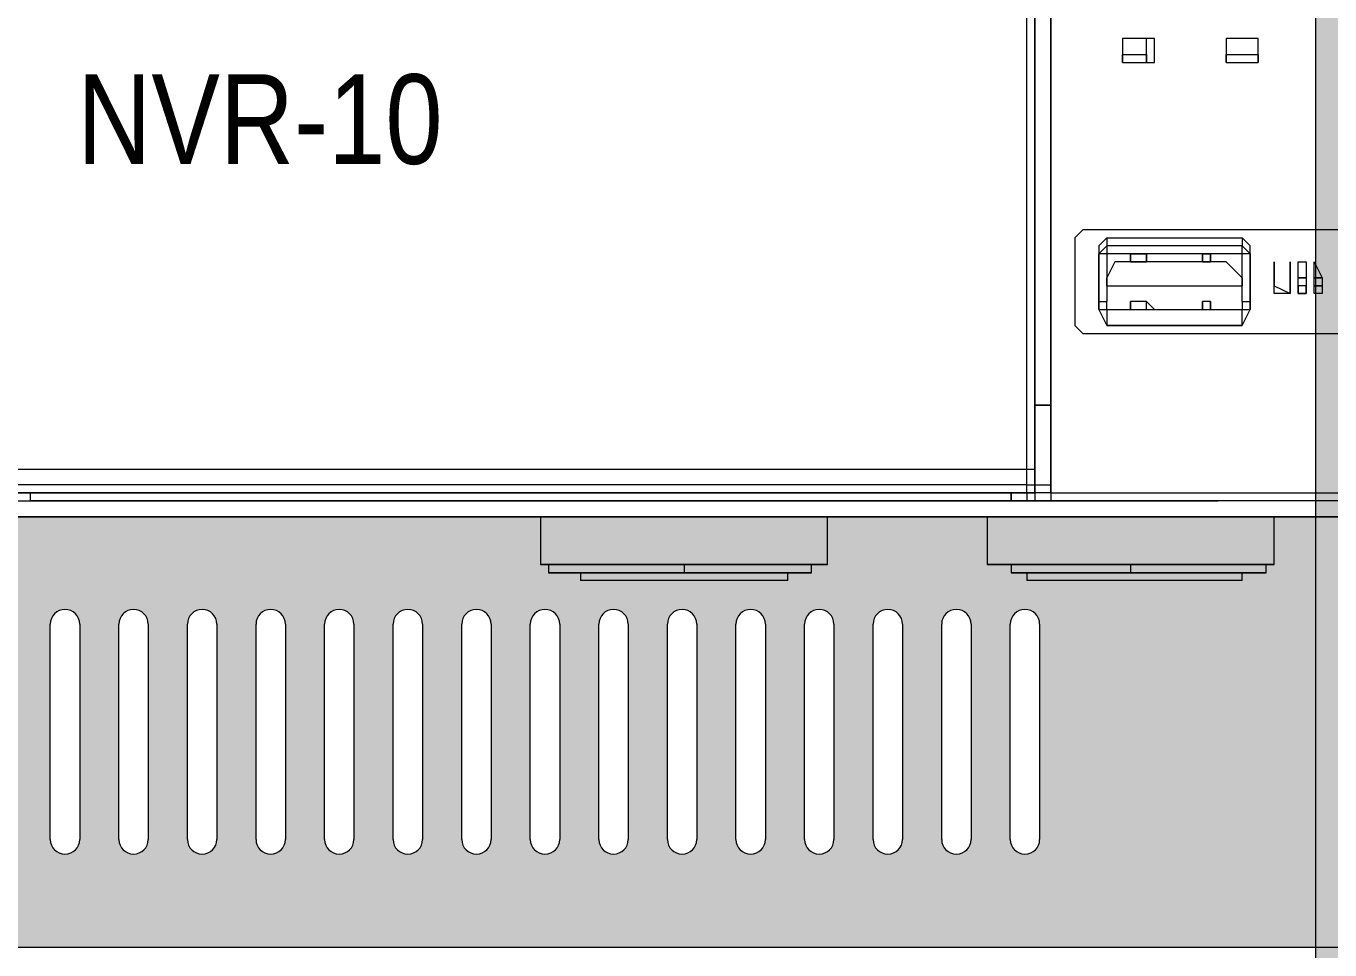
# Model space of a CAD drawing. Header units: millimetres. Extents: x 11706 to 18081, y 7308 to 12674.
# Drawn here: x 17487.8 to 17596.8, y 9172.1 to 9249.4 of the extents above; entities that cross this region are included whole.
import ezdxf
from ezdxf.enums import TextEntityAlignment as Align

# ---------------------------------------------------------------- set-up
doc = ezdxf.new("R2010")
doc.units = ezdxf.units.MM
doc.layers.get('0').update_dxf_attribs({"lineweight": 0})
doc.layers.add('H', color=7, linetype='Continuous')
doc.styles.get("Standard").update_dxf_attribs({"font": 'ARIALN.TTF'})

# ---------------------------------------------------------------- blocks, each defined once
blk = doc.blocks.new('ND-6842')
h = blk.add_hatch(color=9)
h.dxf.hatch_style = 1
h.paths.add_polyline_path([(2857.57, 7259.12), (2257.57, 7259.12), (2257.57, 5286.22), (2857.57, 5286.22)])
h.paths.add_polyline_path([(2807.57, 7209.12), (2807.57, 5336.22), (2307.57, 5336.22), (2307.57, 7209.12)], flags=16)
h = blk.add_hatch(color=9)
h.dxf.hatch_style = 1
h.paths.add_polyline_path([(2782.57, 7209.12), (2807.57, 7209.12), (2807.57, 5336.22), (2782.57, 5336.22)])
h.paths.add_polyline_path([(2792.57, 5345.52, 1), (2787.57, 5345.52, 1)], flags=16)
h.paths.add_polyline_path([(2792.57, 5361.4, 1), (2787.57, 5361.4, 1)], flags=16)
h.paths.add_polyline_path([(2792.57, 5377.27, 1), (2787.57, 5377.27, 1)], flags=16)
h.paths.add_polyline_path([(2792.57, 5389.97, 1), (2787.57, 5389.97, 1)], flags=16)
h.paths.add_polyline_path([(2792.57, 5405.85, 1), (2787.57, 5405.85, 1)], flags=16)
h.paths.add_polyline_path([(2792.57, 5421.72, 1), (2787.57, 5421.72, 1)], flags=16)
h.paths.add_polyline_path([(2792.57, 5434.42, 1), (2787.57, 5434.42, 1)], flags=16)
h.paths.add_polyline_path([(2792.57, 5450.3, 1), (2787.57, 5450.3, 1)], flags=16)
h.paths.add_polyline_path([(2792.57, 5466.17, 1), (2787.57, 5466.17, 1)], flags=16)
h.paths.add_polyline_path([(2792.57, 5478.87, 1), (2787.57, 5478.87, 1)], flags=16)
h.paths.add_polyline_path([(2792.57, 5494.75, 1), (2787.57, 5494.75, 1)], flags=16)
h.paths.add_polyline_path([(2792.57, 5510.62, 1), (2787.57, 5510.62, 1)], flags=16)
h.paths.add_polyline_path([(2792.57, 5523.32, 1), (2787.57, 5523.32, 1)], flags=16)
h.paths.add_polyline_path([(2792.57, 5539.2, 1), (2787.57, 5539.2, 1)], flags=16)
h.paths.add_polyline_path([(2792.57, 5555.07, 1), (2787.57, 5555.07, 1)], flags=16)
h.paths.add_polyline_path([(2792.57, 5567.77, 1), (2787.57, 5567.77, 1)], flags=16)
h.paths.add_polyline_path([(2792.57, 5583.65, 1), (2787.57, 5583.65, 1)], flags=16)
h.paths.add_polyline_path([(2792.57, 5599.52, 1), (2787.57, 5599.52, 1)], flags=16)
h.paths.add_polyline_path([(2792.57, 5612.22, 1), (2787.57, 5612.22, 1)], flags=16)
h.paths.add_polyline_path([(2792.57, 5628.1, 1), (2787.57, 5628.1, 1)], flags=16)
h.paths.add_polyline_path([(2792.57, 5643.97, 1), (2787.57, 5643.97, 1)], flags=16)
h.paths.add_polyline_path([(2792.57, 5656.67, 1), (2787.57, 5656.67, 1)], flags=16)
h.paths.add_polyline_path([(2792.57, 5672.55, 1), (2787.57, 5672.55, 1)], flags=16)
h.paths.add_polyline_path([(2792.57, 5688.42, 1), (2787.57, 5688.42, 1)], flags=16)
h.paths.add_polyline_path([(2792.57, 5701.12, 1), (2787.57, 5701.12, 1)], flags=16)
h.paths.add_polyline_path([(2792.57, 5717, 1), (2787.57, 5717, 1)], flags=16)
h.paths.add_polyline_path([(2792.57, 5732.87, 1), (2787.57, 5732.87, 1)], flags=16)
h.paths.add_polyline_path([(2792.57, 5745.57, 1), (2787.57, 5745.57, 1)], flags=16)
h.paths.add_polyline_path([(2792.57, 5761.45, 1), (2787.57, 5761.45, 1)], flags=16)
h.paths.add_polyline_path([(2792.57, 5777.32, 1), (2787.57, 5777.32, 1)], flags=16)
h.paths.add_polyline_path([(2792.57, 5790.02, 1), (2787.57, 5790.02, 1)], flags=16)
h.paths.add_polyline_path([(2792.57, 5805.9, 1), (2787.57, 5805.9, 1)], flags=16)
h.paths.add_polyline_path([(2792.57, 5821.77, 1), (2787.57, 5821.77, 1)], flags=16)
h.paths.add_polyline_path([(2792.57, 5834.47, 1), (2787.57, 5834.47, 1)], flags=16)
h.paths.add_polyline_path([(2792.57, 5850.35, 1), (2787.57, 5850.35, 1)], flags=16)
h.paths.add_polyline_path([(2792.57, 5866.22, 1), (2787.57, 5866.22, 1)], flags=16)
h.paths.add_polyline_path([(2792.57, 5878.92, 1), (2787.57, 5878.92, 1)], flags=16)
h.paths.add_polyline_path([(2792.57, 5894.8, 1), (2787.57, 5894.8, 1)], flags=16)
h.paths.add_polyline_path([(2792.57, 5910.67, 1), (2787.57, 5910.67, 1)], flags=16)
h.paths.add_polyline_path([(2792.57, 5923.37, 1), (2787.57, 5923.37, 1)], flags=16)
h.paths.add_polyline_path([(2792.57, 5939.25, 1), (2787.57, 5939.25, 1)], flags=16)
h.paths.add_polyline_path([(2792.57, 5955.12, 1), (2787.57, 5955.12, 1)], flags=16)
h.paths.add_polyline_path([(2792.57, 5967.82, 1), (2787.57, 5967.82, 1)], flags=16)
h.paths.add_polyline_path([(2792.57, 5983.7, 1), (2787.57, 5983.7, 1)], flags=16)
h.paths.add_polyline_path([(2792.57, 5999.57, 1), (2787.57, 5999.57, 1)], flags=16)
h.paths.add_polyline_path([(2792.57, 6012.27, 1), (2787.57, 6012.27, 1)], flags=16)
h.paths.add_polyline_path([(2792.57, 6028.15, 1), (2787.57, 6028.15, 1)], flags=16)
h.paths.add_polyline_path([(2792.57, 6044.02, 1), (2787.57, 6044.02, 1)], flags=16)
h.paths.add_polyline_path([(2792.57, 6056.72, 1), (2787.57, 6056.72, 1)], flags=16)
h.paths.add_polyline_path([(2792.57, 6072.6, 1), (2787.57, 6072.6, 1)], flags=16)
h.paths.add_polyline_path([(2792.57, 6088.47, 1), (2787.57, 6088.47, 1)], flags=16)
h.paths.add_polyline_path([(2792.57, 6101.17, 1), (2787.57, 6101.17, 1)], flags=16)
h.paths.add_polyline_path([(2792.57, 6117.05, 1), (2787.57, 6117.05, 1)], flags=16)
h.paths.add_polyline_path([(2792.57, 6132.92, 1), (2787.57, 6132.92, 1)], flags=16)
h.paths.add_polyline_path([(2792.57, 6145.62, 1), (2787.57, 6145.62, 1)], flags=16)
h.paths.add_polyline_path([(2792.57, 6161.5, 1), (2787.57, 6161.5, 1)], flags=16)
h.paths.add_polyline_path([(2792.57, 6177.37, 1), (2787.57, 6177.37, 1)], flags=16)
h.paths.add_polyline_path([(2792.57, 6190.07, 1), (2787.57, 6190.07, 1)], flags=16)
h.paths.add_polyline_path([(2792.57, 6205.95, 1), (2787.57, 6205.95, 1)], flags=16)
h.paths.add_polyline_path([(2792.57, 6221.82, 1), (2787.57, 6221.82, 1)], flags=16)
h.paths.add_polyline_path([(2792.57, 6234.52, 1), (2787.57, 6234.52, 1)], flags=16)
h.paths.add_polyline_path([(2792.57, 6250.4, 1), (2787.57, 6250.4, 1)], flags=16)
h.paths.add_polyline_path([(2792.57, 6266.27, 1), (2787.57, 6266.27, 1)], flags=16)
h.paths.add_polyline_path([(2792.57, 6278.97, 1), (2787.57, 6278.97, 1)], flags=16)
h.paths.add_polyline_path([(2792.57, 6294.85, 1), (2787.57, 6294.85, 1)], flags=16)
h.paths.add_polyline_path([(2792.57, 6310.72, 1), (2787.57, 6310.72, 1)], flags=16)
h.paths.add_polyline_path([(2792.57, 6323.42, 1), (2787.57, 6323.42, 1)], flags=16)
h.paths.add_polyline_path([(2792.57, 6339.3, 1), (2787.57, 6339.3, 1)], flags=16)
h.paths.add_polyline_path([(2792.57, 6355.17, 1), (2787.57, 6355.17, 1)], flags=16)
h.paths.add_polyline_path([(2792.57, 6367.87, 1), (2787.57, 6367.87, 1)], flags=16)
h.paths.add_polyline_path([(2792.57, 6383.75, 1), (2787.57, 6383.75, 1)], flags=16)
h.paths.add_polyline_path([(2792.57, 6399.62, 1), (2787.57, 6399.62, 1)], flags=16)
h.paths.add_polyline_path([(2792.57, 6412.32, 1), (2787.57, 6412.32, 1)], flags=16)
h.paths.add_polyline_path([(2792.57, 6428.2, 1), (2787.57, 6428.2, 1)], flags=16)
h.paths.add_polyline_path([(2792.57, 6444.07, 1), (2787.57, 6444.07, 1)], flags=16)
h.paths.add_polyline_path([(2792.57, 6456.77, 1), (2787.57, 6456.77, 1)], flags=16)
h.paths.add_polyline_path([(2792.57, 6472.65, 1), (2787.57, 6472.65, 1)], flags=16)
h.paths.add_polyline_path([(2792.57, 6488.52, 1), (2787.57, 6488.52, 1)], flags=16)
h.paths.add_polyline_path([(2792.57, 6501.22, 1), (2787.57, 6501.22, 1)], flags=16)
h.paths.add_polyline_path([(2792.57, 6517.1, 1), (2787.57, 6517.1, 1)], flags=16)
h.paths.add_polyline_path([(2792.57, 6532.97, 1), (2787.57, 6532.97, 1)], flags=16)
h.paths.add_polyline_path([(2792.57, 6545.67, 1), (2787.57, 6545.67, 1)], flags=16)
h.paths.add_polyline_path([(2792.57, 6561.55, 1), (2787.57, 6561.55, 1)], flags=16)
h.paths.add_polyline_path([(2792.57, 6577.42, 1), (2787.57, 6577.42, 1)], flags=16)
h.paths.add_polyline_path([(2792.57, 6590.12, 1), (2787.57, 6590.12, 1)], flags=16)
h.paths.add_polyline_path([(2792.57, 6606, 1), (2787.57, 6606, 1)], flags=16)
h.paths.add_polyline_path([(2792.57, 6621.87, 1), (2787.57, 6621.87, 1)], flags=16)
h.paths.add_polyline_path([(2792.57, 6634.57, 1), (2787.57, 6634.57, 1)], flags=16)
h.paths.add_polyline_path([(2792.57, 6650.45, 1), (2787.57, 6650.45, 1)], flags=16)
h.paths.add_polyline_path([(2792.57, 6666.32, 1), (2787.57, 6666.32, 1)], flags=16)
h.paths.add_polyline_path([(2792.57, 6679.02, 1), (2787.57, 6679.02, 1)], flags=16)
h.paths.add_polyline_path([(2792.57, 6694.9, 1), (2787.57, 6694.9, 1)], flags=16)
h.paths.add_polyline_path([(2792.57, 6710.77, 1), (2787.57, 6710.77, 1)], flags=16)
h.paths.add_polyline_path([(2792.57, 6723.47, 1), (2787.57, 6723.47, 1)], flags=16)
h.paths.add_polyline_path([(2792.57, 6739.35, 1), (2787.57, 6739.35, 1)], flags=16)
h.paths.add_polyline_path([(2792.57, 6755.22, 1), (2787.57, 6755.22, 1)], flags=16)
h.paths.add_polyline_path([(2792.57, 6767.92, 1), (2787.57, 6767.92, 1)], flags=16)
h.paths.add_polyline_path([(2792.57, 6783.8, 1), (2787.57, 6783.8, 1)], flags=16)
h.paths.add_polyline_path([(2792.57, 6799.67, 1), (2787.57, 6799.67, 1)], flags=16)
h.paths.add_polyline_path([(2792.57, 6812.37, 1), (2787.57, 6812.37, 1)], flags=16)
h.paths.add_polyline_path([(2792.57, 6828.25, 1), (2787.57, 6828.25, 1)], flags=16)
h.paths.add_polyline_path([(2792.57, 6844.12, 1), (2787.57, 6844.12, 1)], flags=16)
h.paths.add_polyline_path([(2792.57, 6856.82, 1), (2787.57, 6856.82, 1)], flags=16)
h.paths.add_polyline_path([(2792.57, 6872.7, 1), (2787.57, 6872.7, 1)], flags=16)
h.paths.add_polyline_path([(2792.57, 6888.57, 1), (2787.57, 6888.57, 1)], flags=16)
h.paths.add_polyline_path([(2792.57, 6901.27, 1), (2787.57, 6901.27, 1)], flags=16)
h.paths.add_polyline_path([(2792.57, 6917.15, 1), (2787.57, 6917.15, 1)], flags=16)
h.paths.add_polyline_path([(2792.57, 6933.02, 1), (2787.57, 6933.02, 1)], flags=16)
h.paths.add_polyline_path([(2792.57, 6945.72, 1), (2787.57, 6945.72, 1)], flags=16)
h.paths.add_polyline_path([(2792.57, 6961.6, 1), (2787.57, 6961.6, 1)], flags=16)
h.paths.add_polyline_path([(2792.57, 6977.47, 1), (2787.57, 6977.47, 1)], flags=16)
h.paths.add_polyline_path([(2792.57, 6990.17, 1), (2787.57, 6990.17, 1)], flags=16)
h.paths.add_polyline_path([(2792.57, 7006.05, 1), (2787.57, 7006.05, 1)], flags=16)
h.paths.add_polyline_path([(2792.57, 7021.92, 1), (2787.57, 7021.92, 1)], flags=16)
h.paths.add_polyline_path([(2792.57, 7034.62, 1), (2787.57, 7034.62, 1)], flags=16)
h.paths.add_polyline_path([(2792.57, 7050.5, 1), (2787.57, 7050.5, 1)], flags=16)
h.paths.add_polyline_path([(2792.57, 7066.37, 1), (2787.57, 7066.37, 1)], flags=16)
h.paths.add_polyline_path([(2792.57, 7079.07, 1), (2787.57, 7079.07, 1)], flags=16)
h.paths.add_polyline_path([(2792.57, 7094.95, 1), (2787.57, 7094.95, 1)], flags=16)
h.paths.add_polyline_path([(2792.57, 7110.82, 1), (2787.57, 7110.82, 1)], flags=16)
h.paths.add_polyline_path([(2792.57, 7123.52, 1), (2787.57, 7123.52, 1)], flags=16)
h.paths.add_polyline_path([(2792.57, 7139.4, 1), (2787.57, 7139.4, 1)], flags=16)
h.paths.add_polyline_path([(2792.57, 7155.27, 1), (2787.57, 7155.27, 1)], flags=16)
h.paths.add_polyline_path([(2792.57, 7167.97, 1), (2787.57, 7167.97, 1)], flags=16)
h.paths.add_polyline_path([(2792.57, 7183.85, 1), (2787.57, 7183.85, 1)], flags=16)
h.paths.add_polyline_path([(2792.57, 7199.72, 1), (2787.57, 7199.72, 1)], flags=16)
at = {"lineweight": 0}
blk.add_line((2782.57, 7209.12), (2782.57, 5336.22), dxfattribs=at)
blk = doc.blocks.new('SRN-4000')
at = {"layer": 'H', "color": 8, "lineweight": 0}
for points in [[(3310.61, -2543.11), (3310.61, -2425.78)], [(3310.61, -2425.78), (3310.61, -2543.11)], [(3308.61, -2541.11), (3308.61, -2426.44)], [(3309.28, -2426.44), (3309.28, -2541.11)], [(3309.28, -2533.78), (3309.28, -2455.11)], [(3309.28, -2529.78), (3309.28, -2457.11)], [(3316.61, -2505.11), (3316.61, -2505.11)], [(3318.61, -2505.11), (3316.61, -2505.11)], [(3316.61, -2505.11), (3316.61, -2505.11)], [(3316.61, -2505.11), (3316.61, -2506.44)], [(3316.61, -2505.11), (3316.61, -2505.11)], [(3316.61, -2505.11), (3316.61, -2506.44)], [(3316.61, -2505.11), (3316.61, -2505.11)], [(3318.61, -2505.11), (3316.61, -2505.11)], [(3319.28, -2505.11), (3316.61, -2505.11)], [(3316.61, -2505.11), (3316.61, -2507.11)], [(3318.61, -2505.11), (3318.61, -2505.11)], [(3318.61, -2505.11), (3318.61, -2505.11)], [(3318.61, -2505.11), (3318.61, -2505.11)], [(3318.61, -2506.44), (3318.61, -2505.11)], [(3318.61, -2505.11), (3318.61, -2505.11)], [(3318.61, -2506.44), (3318.61, -2505.11)], [(3319.28, -2507.11), (3319.28, -2505.11)], [(3325.28, -2505.11), (3325.28, -2505.11)], [(3327.95, -2505.11), (3325.28, -2505.11)], [(3325.28, -2505.11), (3325.28, -2506.44)], [(3327.95, -2505.11), (3325.28, -2505.11)], [(3325.28, -2505.11), (3325.28, -2505.11)], [(3325.28, -2505.11), (3325.28, -2506.44)], [(3325.28, -2505.11), (3325.28, -2505.11)], [(3325.28, -2505.11), (3325.28, -2505.11)], [(3327.95, -2505.11), (3325.28, -2505.11)], [(3325.28, -2505.11), (3325.28, -2507.11)], [(3327.95, -2506.44), (3327.95, -2505.11)], [(3327.95, -2505.11), (3327.95, -2505.11)], [(3327.95, -2506.44), (3327.95, -2505.11)], [(3327.95, -2505.11), (3327.95, -2505.11)], [(3327.95, -2505.11), (3327.95, -2505.11)], [(3327.95, -2505.11), (3327.95, -2505.11)], [(3327.95, -2507.11), (3327.95, -2505.11)], [(3316.61, -2506.44), (3316.61, -2506.44)], [(3316.61, -2506.44), (3316.61, -2507.11)], [(3316.61, -2506.44), (3316.61, -2506.44)], [(3316.61, -2506.44), (3318.61, -2506.44)], [(3316.61, -2507.11), (3316.61, -2506.44)], [(3318.61, -2506.44), (3318.61, -2506.44)], [(3318.61, -2507.11), (3318.61, -2506.44)], [(3318.61, -2506.44), (3318.61, -2506.44)], [(3318.61, -2506.44), (3318.61, -2507.11)], [(3325.28, -2507.11), (3325.28, -2506.44)], [(3325.28, -2506.44), (3325.28, -2506.44)], [(3325.28, -2506.44), (3327.95, -2506.44)], [(3325.28, -2506.44), (3325.28, -2507.11)], [(3325.28, -2506.44), (3325.28, -2506.44)], [(3327.95, -2506.44), (3327.95, -2507.11)], [(3327.95, -2506.44), (3327.95, -2506.44)], [(3327.95, -2507.11), (3327.95, -2506.44)], [(3327.95, -2506.44), (3327.95, -2506.44)], [(3316.61, -2507.11), (3318.61, -2507.11)], [(3316.61, -2507.11), (3319.28, -2507.11)], [(3325.28, -2507.11), (3327.95, -2507.11)], [(3325.28, -2507.11), (3327.95, -2507.11)], [(3313.28, -2521.11), (3312.61, -2521.78)], [(3312.61, -2521.78), (3312.61, -2529.11)], [(3349.28, -2521.11), (3313.28, -2521.11)], [(3315.28, -2521.78), (3314.61, -2522.44), (3314.61, -2523.11)], [(3315.28, -2521.78), (3315.28, -2522.44)], [(3315.28, -2521.78), (3326.61, -2521.78)], [(3327.28, -2523.11), (3327.28, -2522.44), (3326.61, -2521.78)], [(3326.61, -2521.78), (3326.61, -2522.44)], [(3315.28, -2522.44), (3314.61, -2523.11)], [(3315.28, -2522.44), (3314.61, -2523.11)], [(3314.61, -2523.11), (3314.61, -2523.11)], [(3314.61, -2523.11), (3314.61, -2527.78)], [(3314.61, -2527.78), (3314.61, -2523.11)], [(3315.28, -2523.11), (3315.28, -2523.11), (3314.61, -2523.11)], [(3314.61, -2523.11), (3314.61, -2527.11)], [(3314.61, -2523.11), (3314.61, -2523.11)], [(3314.61, -2523.11), (3314.61, -2523.11)], [(3315.28, -2522.44), (3315.28, -2522.44)], [(3326.61, -2522.44), (3315.28, -2522.44)], [(3315.28, -2522.44), (3315.28, -2523.11), (3315.28, -2523.11)], [(3326.61, -2522.44), (3315.28, -2522.44)], [(3315.28, -2522.44), (3315.28, -2522.44)], [(3315.28, -2522.44), (3315.28, -2522.44)], [(3315.28, -2523.11), (3315.28, -2523.11)], [(3326.61, -2523.11), (3315.28, -2523.11)], [(3315.28, -2523.11), (3315.28, -2527.11)], [(3315.28, -2523.11), (3315.28, -2523.11)], [(3315.28, -2523.11), (3315.28, -2523.11)], [(3318.61, -2523.11), (3318.61, -2523.11), (3317.28, -2523.11)], [(3317.28, -2523.11), (3317.28, -2523.11), (3317.28, -2523.11)], [(3317.28, -2523.11), (3318.61, -2523.11)], [(3317.28, -2523.11), (3317.28, -2523.11)], [(3317.28, -2523.11), (3317.28, -2523.11)], [(3317.28, -2523.11), (3317.28, -2523.11)], [(3317.28, -2523.11), (3317.28, -2523.11)], [(3317.28, -2523.11), (3317.28, -2523.11)], [(3317.28, -2523.78), (3317.28, -2523.11), (3317.28, -2523.11)], [(3317.28, -2523.11), (3317.28, -2523.78)], [(3317.28, -2523.11), (3317.28, -2523.11), (3317.28, -2523.11)], [(3318.61, -2523.11), (3318.61, -2523.11), (3318.61, -2523.11)], [(3318.61, -2523.11), (3318.61, -2523.11)], [(3318.61, -2523.11), (3318.61, -2523.11), (3318.61, -2523.11)], [(3318.61, -2523.11), (3318.61, -2523.11)], [(3318.61, -2523.11), (3318.61, -2523.11)], [(3319.28, -2523.11), (3318.61, -2523.11), (3318.61, -2523.78)], [(3318.61, -2523.11), (3318.61, -2523.11)], [(3318.61, -2523.78), (3318.61, -2523.11)], [(3319.28, -2523.11), (3319.28, -2523.11)], [(3323.28, -2523.78), (3323.28, -2523.11), (3323.28, -2523.11)], [(3323.28, -2523.11), (3323.28, -2523.11)], [(3323.28, -2523.11), (3323.28, -2523.11), (3323.28, -2523.11)], [(3323.28, -2523.11), (3323.28, -2523.11)], [(3323.28, -2523.11), (3323.28, -2523.11)], [(3323.28, -2523.11), (3323.28, -2523.11)], [(3323.28, -2523.11), (3323.28, -2523.11), (3323.28, -2523.11)], [(3323.28, -2523.11), (3323.28, -2523.11)], [(3323.28, -2523.11), (3323.28, -2523.78)], [(3323.28, -2523.11), (3323.95, -2523.11)], [(3323.95, -2523.11), (3323.28, -2523.11), (3323.28, -2523.11)], [(3323.95, -2523.11), (3323.95, -2523.11), (3323.95, -2523.78)], [(3323.95, -2523.11), (3323.95, -2523.11)], [(3323.95, -2523.11), (3323.95, -2523.11)], [(3323.95, -2523.11), (3323.95, -2523.11), (3323.95, -2523.11)], [(3323.95, -2523.11), (3323.95, -2523.11)], [(3323.95, -2523.11), (3323.95, -2523.11)], [(3323.95, -2523.11), (3323.95, -2523.11), (3323.95, -2523.11)], [(3323.95, -2523.78), (3323.95, -2523.11)], [(3323.95, -2523.11), (3323.95, -2523.11)], [(3326.61, -2522.44), (3326.61, -2522.44)], [(3327.28, -2523.11), (3326.61, -2522.44)], [(3327.28, -2523.11), (3326.61, -2522.44)], [(3326.61, -2523.11), (3326.61, -2523.11), (3326.61, -2522.44)], [(3326.61, -2522.44), (3326.61, -2522.44)], [(3326.61, -2522.44), (3326.61, -2522.44)], [(3326.61, -2523.11), (3326.61, -2523.11)], [(3326.61, -2527.11), (3326.61, -2523.11)], [(3327.28, -2523.11), (3327.28, -2523.11), (3326.61, -2523.11)], [(3326.61, -2523.11), (3326.61, -2523.11)], [(3326.61, -2523.11), (3326.61, -2523.11)], [(3327.28, -2523.11), (3327.28, -2523.11)], [(3327.28, -2523.11), (3327.28, -2527.78)], [(3327.28, -2527.78), (3327.28, -2523.11)], [(3327.28, -2527.11), (3327.28, -2523.11)], [(3327.28, -2523.11), (3327.28, -2523.11)], [(3327.28, -2523.11), (3327.28, -2523.11)], [(3315.95, -2523.78), (3315.28, -2525.11)], [(3325.28, -2523.78), (3315.95, -2523.78)], [(3317.28, -2523.78), (3318.61, -2523.78)], [(3323.28, -2523.78), (3323.95, -2523.78)], [(3326.61, -2525.11), (3325.28, -2523.78)], [(3329.28, -2523.78), (3329.28, -2525.78), (3329.28, -2525.78), (3329.28, -2525.78), (3330.61, -2526.44), (3330.61, -2525.78), (3330.61, -2525.78), (3330.61, -2525.11), (3330.61, -2523.78)], [(3329.28, -2523.78), (3329.28, -2523.78), (3329.28, -2523.78)], [(3330.61, -2523.78), (3330.61, -2525.78), (3330.61, -2526.44), (3330.61, -2526.44), (3329.28, -2526.44), (3329.28, -2526.44)], [(3329.28, -2526.44), (3329.28, -2525.78), (3329.28, -2525.78), (3329.28, -2523.78)], [(3330.61, -2523.78), (3330.61, -2523.78), (3330.61, -2523.78)], [(3331.28, -2525.78), (3331.28, -2526.44), (3331.95, -2526.44), (3331.95, -2525.78), (3331.95, -2525.78), (3331.95, -2525.78), (3331.95, -2525.78), (3331.28, -2525.78), (3331.28, -2525.78), (3331.28, -2525.78), (3331.28, -2525.11), (3331.28, -2525.11), (3331.28, -2525.11), (3331.28, -2525.11), (3331.28, -2523.78), (3331.95, -2523.78)], [(3331.95, -2523.78), (3331.95, -2525.11), (3331.95, -2525.11)], [(3331.95, -2523.78), (3331.95, -2523.78), (3331.95, -2523.78)], [(3332.61, -2523.78), (3332.61, -2523.78), (3333.28, -2525.11), (3333.28, -2525.11), (3333.28, -2525.11), (3333.28, -2525.11), (3333.28, -2525.78)], [(3332.61, -2526.44), (3332.61, -2525.11), (3332.61, -2523.78)], [(3315.28, -2525.78), (3315.28, -2525.11)], [(3315.28, -2525.11), (3315.28, -2525.78)], [(3315.28, -2525.78), (3315.28, -2525.78), (3315.28, -2525.11)], [(3315.28, -2525.11), (3315.28, -2525.11)], [(3315.28, -2525.11), (3315.28, -2525.11), (3315.28, -2525.11)], [(3326.61, -2525.11), (3326.61, -2525.78)], [(3326.61, -2525.78), (3326.61, -2525.11)], [(3326.61, -2525.11), (3326.61, -2525.11)], [(3326.61, -2525.11), (3326.61, -2525.11), (3326.61, -2525.11)], [(3326.61, -2525.78), (3326.61, -2525.78), (3326.61, -2525.11)], [(3331.95, -2525.11), (3331.95, -2525.11), (3331.28, -2525.11), (3331.28, -2525.11), (3331.28, -2525.11), (3331.95, -2525.11), (3331.95, -2525.78), (3331.95, -2525.78)], [(3332.61, -2525.11), (3333.28, -2525.11), (3333.28, -2525.11), (3333.28, -2525.11), (3333.28, -2525.11), (3333.28, -2525.11), (3332.61, -2525.11)], [(3332.61, -2525.11), (3332.61, -2525.11), (3332.61, -2525.11)], [(3315.28, -2525.78), (3326.61, -2525.78)], [(3315.28, -2525.78), (3315.28, -2525.78)], [(3315.28, -2525.78), (3315.28, -2526.44), (3315.28, -2526.44)], [(3326.61, -2526.44), (3326.61, -2526.44), (3326.61, -2525.78)], [(3326.61, -2525.78), (3326.61, -2525.78)], [(3331.95, -2525.78), (3331.95, -2525.78), (3331.95, -2526.44), (3331.95, -2526.44), (3331.28, -2526.44), (3331.28, -2526.44)], [(3331.28, -2526.44), (3331.28, -2526.44), (3331.28, -2525.78)], [(3332.61, -2525.78), (3332.61, -2525.78), (3332.61, -2525.78)], [(3332.61, -2525.78), (3333.28, -2525.78), (3333.28, -2525.78), (3333.28, -2525.78), (3333.28, -2525.78), (3333.28, -2525.78), (3333.28, -2525.78), (3332.61, -2525.78)], [(3333.28, -2525.78), (3333.28, -2525.78), (3333.28, -2525.78), (3333.28, -2525.78), (3333.28, -2526.44), (3332.61, -2526.44), (3332.61, -2526.44)], [(3314.61, -2527.11), (3315.28, -2527.11), (3315.28, -2527.11)], [(3314.61, -2527.11), (3314.61, -2527.11)], [(3314.61, -2527.11), (3314.61, -2527.78)], [(3315.28, -2527.78), (3315.28, -2527.11)], [(3318.61, -2527.11), (3317.28, -2527.11)], [(3317.28, -2527.11), (3317.28, -2527.78)], [(3317.28, -2527.78), (3317.28, -2527.78), (3317.28, -2527.11)], [(3318.61, -2527.78), (3318.61, -2527.11)], [(3318.61, -2527.11), (3319.28, -2527.78), (3319.28, -2527.78)], [(3323.95, -2527.11), (3323.28, -2527.11)], [(3323.28, -2527.11), (3323.28, -2527.78)], [(3323.28, -2527.78), (3323.28, -2527.78), (3323.28, -2527.11)], [(3323.95, -2527.11), (3323.95, -2527.78), (3323.95, -2527.78)], [(3323.95, -2527.78), (3323.95, -2527.11)], [(3326.61, -2527.11), (3327.28, -2527.11), (3327.28, -2527.11)], [(3326.61, -2527.11), (3326.61, -2527.78)], [(3327.28, -2527.11), (3327.28, -2527.11)], [(3327.28, -2527.78), (3327.28, -2527.11)], [(3314.61, -2527.78), (3315.28, -2527.78)], [(3314.61, -2527.78), (3315.28, -2529.11)], [(3314.61, -2527.78), (3315.28, -2529.11)], [(3314.61, -2527.78), (3314.61, -2527.78)], [(3315.28, -2527.78), (3315.28, -2527.78)], [(3315.28, -2527.78), (3326.61, -2527.78)], [(3315.28, -2527.78), (3315.28, -2527.78), (3315.28, -2527.78)], [(3315.28, -2527.78), (3326.61, -2527.78)], [(3315.28, -2527.78), (3315.28, -2527.78)], [(3315.28, -2527.78), (3315.28, -2529.11)], [(3315.28, -2527.78), (3315.28, -2527.78)], [(3317.28, -2527.78), (3317.28, -2527.78), (3317.28, -2527.78)], [(3317.28, -2527.78), (3318.61, -2527.78)], [(3317.28, -2527.78), (3317.28, -2527.78)], [(3317.28, -2527.78), (3318.61, -2527.78), (3318.61, -2527.78)], [(3317.28, -2527.78), (3317.28, -2527.78), (3317.28, -2527.78)], [(3317.28, -2527.78), (3317.28, -2527.78)], [(3317.28, -2527.78), (3317.28, -2527.78)], [(3317.28, -2527.78), (3317.28, -2527.78)], [(3317.28, -2527.78), (3317.28, -2527.78)], [(3318.61, -2527.78), (3318.61, -2527.78)], [(3318.61, -2527.78), (3318.61, -2527.78), (3318.61, -2527.78)], [(3318.61, -2527.78), (3318.61, -2527.78)], [(3318.61, -2527.78), (3318.61, -2527.78), (3318.61, -2527.78)], [(3318.61, -2527.78), (3318.61, -2527.78)], [(3318.61, -2527.78), (3318.61, -2527.78)], [(3319.28, -2527.78), (3319.28, -2527.78)], [(3323.28, -2527.78), (3323.28, -2527.78), (3323.28, -2527.78)], [(3323.28, -2527.78), (3323.28, -2527.78), (3323.28, -2527.78)], [(3323.28, -2527.78), (3323.28, -2527.78)], [(3323.28, -2527.78), (3323.28, -2527.78)], [(3323.28, -2527.78), (3323.28, -2527.78)], [(3323.28, -2527.78), (3323.28, -2527.78)], [(3323.28, -2527.78), (3323.28, -2527.78), (3323.95, -2527.78)], [(3323.28, -2527.78), (3323.95, -2527.78)], [(3323.28, -2527.78), (3323.28, -2527.78)], [(3323.95, -2527.78), (3323.95, -2527.78)], [(3323.95, -2527.78), (3323.95, -2527.78), (3323.95, -2527.78)], [(3323.95, -2527.78), (3323.95, -2527.78)], [(3323.95, -2527.78), (3323.95, -2527.78)], [(3323.95, -2527.78), (3323.95, -2527.78)], [(3323.95, -2527.78), (3323.95, -2527.78), (3323.95, -2527.78)], [(3323.95, -2527.78), (3323.95, -2527.78)], [(3326.61, -2527.78), (3327.28, -2527.78)], [(3326.61, -2527.78), (3326.61, -2527.78)], [(3326.61, -2529.11), (3327.28, -2527.78)], [(3326.61, -2529.11), (3327.28, -2527.78)], [(3326.61, -2527.78), (3326.61, -2527.78), (3326.61, -2527.78)], [(3326.61, -2529.11), (3326.61, -2527.78)], [(3326.61, -2527.78), (3326.61, -2527.78)], [(3326.61, -2527.78), (3326.61, -2527.78)], [(3327.28, -2527.78), (3327.28, -2527.78)], [(3309.28, -2529.78), (3309.28, -2529.78)], [(3309.28, -2529.78), (3309.28, -2531.78)], [(3312.61, -2529.11), (3313.28, -2529.78)], [(3313.28, -2529.78), (3349.28, -2529.78)], [(3315.28, -2529.11), (3315.28, -2529.11)], [(3315.28, -2529.11), (3315.28, -2529.11)], [(3326.61, -2529.11), (3315.28, -2529.11)], [(3315.28, -2529.11), (3326.61, -2529.11)], [(3326.61, -2529.11), (3326.61, -2529.11)], [(3326.61, -2529.11), (3326.61, -2529.11)], [(3309.28, -2531.78), (3309.28, -2531.78)], [(3309.28, -2535.78), (3309.28, -2531.78)], [(3309.28, -2537.78), (3309.28, -2535.78), (3309.28, -2535.11), (3309.28, -2534.44), (3309.28, -2533.78)], [(3309.28, -2535.78), (3309.28, -2535.11)], [(3309.28, -2535.78), (3310.61, -2535.78), (3310.61, -2535.11), (3310.61, -2535.11), (3310.61, -2535.78), (3310.61, -2535.78), (3310.61, -2537.11), (3310.61, -2538.44), (3310.61, -2539.78), (3310.61, -2541.11), (3310.61, -2542.44), (3310.61, -2543.11), (3310.61, -2543.78)], [(3309.28, -2535.78), (3309.28, -2535.78), (3309.28, -2535.78)], [(3309.28, -2535.78), (3309.28, -2535.78)], [(3310.61, -2535.78), (3309.28, -2535.78)], [(3309.28, -2542.44), (3309.28, -2537.78)], [(2947.28, -2541.11), (3308.61, -2541.11)], [(3308.61, -2542.44), (3308.61, -2541.78), (3308.61, -2541.11)], [(3308.61, -2541.11), (3309.28, -2541.11), (3309.28, -2541.11)], [(3309.28, -2541.11), (3309.28, -2541.78), (3309.28, -2542.44)], [(3308.61, -2542.44), (2947.28, -2542.44)], [(3308.61, -2543.11), (3308.61, -2542.44)], [(3308.61, -2543.11), (3309.28, -2543.11), (3309.28, -2542.44)], [(3308.61, -2542.44), (3309.28, -2542.44), (3309.28, -2542.44)], [(3308.61, -2543.11), (3309.28, -2543.11), (3309.28, -2542.44)], [(3309.28, -2542.44), (3309.28, -2543.11), (3308.61, -2543.11)], [(3309.28, -2542.44), (3309.28, -2542.44)], [(3309.28, -2542.44), (3309.28, -2542.44)], [(3309.28, -2542.44), (3310.61, -2542.44)], [(2947.28, -2543.11), (3308.61, -2543.11)], [(3308.61, -2543.11), (2947.28, -2543.11)], [(3225.28, -2543.11), (3225.28, -2543.78), (3225.28, -2543.78)], [(3225.28, -2543.11), (3225.28, -2543.11), (3225.28, -2543.11)], [(3225.28, -2543.11), (3243.28, -2543.11)], [(3243.28, -2543.11), (3305.28, -2543.11)], [(3243.28, -2543.11), (3243.28, -2543.11)], [(3243.28, -2543.11), (3243.28, -2543.11), (3243.28, -2543.11)], [(3306.61, -2543.11), (3306.61, -2543.11), (3306.61, -2543.11), (3306.61, -2543.11), (3306.61, -2543.11), (3306.61, -2543.11), (3306.61, -2543.11), (3306.61, -2543.11), (3306.61, -2543.11), (3306.61, -2543.11), (3306.61, -2543.11), (3306.61, -2543.11), (3306.61, -2543.11), (3306.61, -2543.11), (3306.61, -2543.11), (3306.61, -2543.11), (3306.61, -2543.11), (3306.61, -2543.11), (3306.61, -2543.11), (3306.61, -2543.11), (3306.61, -2543.11), (3306.61, -2543.11), (3306.61, -2543.11), (3306.61, -2543.11), (3307.28, -2543.11), (3307.28, -2543.11), (3307.28, -2543.11), (3307.28, -2543.11), (3307.28, -2543.11), (3307.28, -2543.11), (3307.28, -2543.11), (3307.28, -2543.11), (3307.28, -2543.11), (3307.28, -2543.11), (3307.28, -2543.78), (3307.28, -2543.78), (3307.28, -2543.78), (3307.28, -2543.78), (3307.28, -2543.78), (3307.28, -2543.78), (3307.28, -2543.78), (3307.28, -2543.78), (3307.28, -2543.78), (3307.28, -2543.78), (3307.28, -2543.78), (3307.28, -2543.78), (3307.28, -2543.78), (3307.28, -2543.78), (3307.28, -2543.78), (3307.28, -2543.78), (3307.28, -2543.78), (3307.28, -2543.78), (3307.28, -2543.78), (3307.28, -2543.78)], [(3307.28, -2543.11), (3307.28, -2543.11), (3307.28, -2543.11)], [(3307.28, -2543.11), (3307.28, -2543.11)], [(3307.28, -2543.11), (3307.28, -2543.11), (3307.28, -2543.11)], [(3307.28, -2543.11), (3307.28, -2543.11)], [(3307.28, -2543.78), (3307.28, -2543.11), (3307.28, -2543.11)], [(3308.61, -2543.11), (3308.61, -2543.11)], [(3308.61, -2543.11), (3308.61, -2543.11)], [(3308.61, -2543.11), (3308.61, -2543.11), (3308.61, -2543.11)], [(3308.61, -2543.11), (3308.61, -2543.11)], [(3308.61, -2543.11), (3308.61, -2543.11), (3308.61, -2543.11)], [(3308.61, -2543.11), (3308.61, -2543.11), (3308.61, -2543.78)], [(3310.61, -2543.11), (3309.28, -2543.11)], [(3309.28, -2543.11), (3309.28, -2543.78)], [(3309.28, -2543.11), (3309.28, -2543.11)], [(3310.61, -2543.11), (3349.28, -2543.11)], [(3310.61, -2543.11), (3310.61, -2543.78), (3310.61, -2543.78)], [(3310.61, -2543.11), (3310.61, -2543.78), (3310.61, -2543.78)], [(3310.61, -2543.11), (3310.61, -2543.11), (3310.61, -2543.11)]]:
    blk.add_lwpolyline(points, dxfattribs=at)
at = {"layer": 'H', "lineweight": 0}
for points in [[(3215.95, -2543.78), (3225.28, -2543.78)], [(3309.28, -2543.78), (3225.28, -2543.78)], [(3225.28, -2543.78), (3310.61, -2543.78)], [(3305.28, -2543.11), (3305.28, -2543.11)], [(3307.28, -2543.78), (3308.61, -2543.78)], [(3307.28, -2543.78), (3307.28, -2543.78)], [(3308.61, -2543.78), (3307.28, -2543.78)], [(3308.61, -2543.78), (3308.61, -2543.78)], [(3309.28, -2543.78), (3308.61, -2543.78)], [(3309.28, -2543.78), (3309.28, -2543.78)], [(3309.28, -2543.78), (3309.28, -2543.78)], [(3310.61, -2543.78), (3309.28, -2543.78)], [(3309.28, -2543.78), (3309.28, -2543.78)], [(3309.28, -2543.78), (3324.61, -2543.78)], [(3309.28, -2543.78), (3309.28, -2543.78)], [(3349.28, -2543.78), (3310.61, -2543.78)], [(3310.61, -2543.78), (3310.61, -2543.78)], [(2944.61, -2545.11), (3351.28, -2545.11)], [(3267.95, -2545.11), (3267.95, -2549.11)], [(3291.95, -2549.11), (3291.95, -2545.11)], [(3305.28, -2545.11), (3305.28, -2549.11)], [(3329.28, -2549.11), (3329.28, -2545.11)], [(3267.95, -2549.11), (3268.61, -2549.11)], [(3291.95, -2549.11), (3291.28, -2549.11), (3291.28, -2549.11), (3290.61, -2549.11), (3289.28, -2549.11), (3287.95, -2549.11), (3287.28, -2549.11), (3285.28, -2549.11), (3283.28, -2549.11), (3281.28, -2549.11), (3279.95, -2549.11), (3278.61, -2549.11), (3275.95, -2549.11), (3274.61, -2549.11), (3272.61, -2549.11), (3271.28, -2549.11), (3270.61, -2549.11), (3269.28, -2549.11), (3268.61, -2549.11), (3267.95, -2549.11), (3267.95, -2549.11)], [(3268.61, -2549.11), (3268.61, -2549.78)], [(3268.61, -2549.11), (3268.61, -2549.11), (3268.61, -2549.11), (3269.28, -2549.11), (3270.61, -2549.11), (3271.95, -2549.11), (3272.61, -2549.11), (3274.61, -2549.11), (3275.95, -2549.11), (3278.61, -2549.11), (3279.95, -2549.11), (3281.28, -2549.11), (3283.28, -2549.11), (3284.61, -2549.11), (3286.61, -2549.11), (3287.95, -2549.11), (3289.28, -2549.11), (3290.61, -2549.11), (3291.28, -2549.11), (3291.28, -2549.11), (3291.28, -2549.11)], [(3279.95, -2549.11), (3279.95, -2549.78)], [(3279.95, -2549.11), (3279.95, -2549.11), (3279.95, -2549.11)], [(3290.61, -2549.78), (3290.61, -2549.11)], [(3291.28, -2549.11), (3291.95, -2549.11)], [(3305.28, -2549.11), (3306.61, -2549.11)], [(3329.28, -2549.11), (3329.28, -2549.11), (3328.61, -2549.11), (3327.95, -2549.11), (3327.28, -2549.11), (3326.61, -2549.11), (3324.61, -2549.11), (3323.28, -2549.11), (3321.28, -2549.11), (3319.28, -2549.11), (3317.28, -2549.11), (3315.95, -2549.11), (3314.61, -2549.11), (3311.95, -2549.11), (3310.61, -2549.11), (3309.28, -2549.11), (3307.95, -2549.11), (3307.28, -2549.11), (3306.61, -2549.11), (3306.61, -2549.11), (3305.28, -2549.11)], [(3306.61, -2549.11), (3306.61, -2549.11), (3306.61, -2549.11), (3307.28, -2549.11), (3307.95, -2549.11), (3309.28, -2549.11), (3311.28, -2549.11), (3312.61, -2549.11), (3314.61, -2549.11), (3315.95, -2549.11), (3317.28, -2549.11), (3319.28, -2549.11), (3321.28, -2549.11), (3323.28, -2549.11), (3324.61, -2549.11), (3325.28, -2549.11), (3327.28, -2549.11), (3327.95, -2549.11), (3328.61, -2549.11), (3328.61, -2549.11), (3328.61, -2549.11)], [(3307.28, -2549.11), (3307.28, -2549.78)], [(3317.28, -2549.11), (3317.28, -2549.78)], [(3317.28, -2549.11), (3317.28, -2549.11), (3317.28, -2549.11)], [(3328.61, -2549.11), (3329.28, -2549.11)], [(3328.61, -2549.78), (3328.61, -2549.11)], [(3268.61, -2549.78), (3269.28, -2549.78)], [(3290.61, -2549.78), (3290.61, -2549.78), (3290.61, -2549.78), (3289.28, -2549.78), (3288.61, -2549.78), (3287.28, -2549.78), (3285.28, -2549.78), (3283.95, -2549.78), (3282.61, -2549.78), (3280.61, -2549.78), (3279.28, -2549.78), (3277.28, -2549.78), (3275.28, -2549.78), (3274.61, -2549.78), (3272.61, -2549.78), (3271.28, -2549.78), (3270.61, -2549.78), (3269.28, -2549.78), (3269.28, -2549.78), (3268.61, -2549.78)], [(3269.28, -2549.78), (3269.28, -2549.78), (3269.28, -2549.78), (3270.61, -2549.78), (3271.95, -2549.78), (3272.61, -2549.78), (3274.61, -2549.78), (3275.95, -2549.78), (3277.28, -2549.78), (3279.28, -2549.78), (3280.61, -2549.78), (3282.61, -2549.78), (3283.95, -2549.78), (3285.28, -2549.78), (3287.28, -2549.78), (3287.95, -2549.78), (3288.61, -2549.78), (3289.28, -2549.78), (3290.61, -2549.78), (3290.61, -2549.78)], [(3271.28, -2549.78), (3271.28, -2550.44)], [(3288.61, -2550.44), (3288.61, -2550.44), (3287.95, -2550.44), (3287.28, -2550.44), (3286.61, -2550.44), (3284.61, -2550.44), (3283.95, -2550.44), (3282.61, -2550.44), (3280.61, -2550.44), (3279.28, -2550.44), (3277.28, -2550.44), (3275.95, -2550.44), (3274.61, -2550.44), (3273.28, -2550.44), (3272.61, -2550.44), (3271.95, -2550.44), (3271.28, -2550.44), (3271.28, -2550.44)], [(3279.95, -2549.78), (3279.95, -2549.78), (3279.95, -2549.78)], [(3288.61, -2550.44), (3288.61, -2549.78)], [(3290.61, -2549.78), (3290.61, -2549.78)], [(3307.28, -2549.78), (3307.28, -2549.78)], [(3307.28, -2549.78), (3307.28, -2549.78), (3307.95, -2549.78), (3308.61, -2549.78), (3309.28, -2549.78), (3310.61, -2549.78), (3311.95, -2549.78), (3313.28, -2549.78), (3315.28, -2549.78), (3316.61, -2549.78), (3318.61, -2549.78), (3319.95, -2549.78), (3321.28, -2549.78), (3323.28, -2549.78), (3324.61, -2549.78), (3325.28, -2549.78), (3327.28, -2549.78), (3327.95, -2549.78), (3327.95, -2549.78), (3327.95, -2549.78)], [(3328.61, -2549.78), (3327.95, -2549.78), (3327.95, -2549.78), (3327.28, -2549.78), (3326.61, -2549.78), (3324.61, -2549.78), (3323.28, -2549.78), (3322.61, -2549.78), (3319.95, -2549.78), (3318.61, -2549.78), (3316.61, -2549.78), (3315.28, -2549.78), (3313.28, -2549.78), (3311.95, -2549.78), (3310.61, -2549.78), (3308.61, -2549.78), (3307.95, -2549.78), (3307.28, -2549.78), (3307.28, -2549.78), (3307.28, -2549.78)], [(3308.61, -2549.78), (3308.61, -2550.44)], [(3326.61, -2550.44), (3326.61, -2550.44), (3325.28, -2550.44), (3324.61, -2550.44), (3323.95, -2550.44), (3323.28, -2550.44), (3321.28, -2550.44), (3319.95, -2550.44), (3318.61, -2550.44), (3316.61, -2550.44), (3315.28, -2550.44), (3313.28, -2550.44), (3312.61, -2550.44), (3311.28, -2550.44), (3310.61, -2550.44), (3309.28, -2550.44), (3308.61, -2550.44), (3308.61, -2550.44)], [(3317.28, -2549.78), (3317.28, -2549.78), (3317.28, -2549.78)], [(3326.61, -2550.44), (3326.61, -2549.78)], [(3327.95, -2549.78), (3328.61, -2549.78)]]:
    blk.add_lwpolyline(points, dxfattribs=at)
blk = doc.blocks.new('1U BLANK')
h = blk.add_hatch(color=8)
h.dxf.hatch_style = 1
h.paths.add_polyline_path([(2550.16, 3748.77, 0.414214), (2549.16, 3749.77), (2068.16, 3749.77, 0.414214), (2067.16, 3748.77), (2067.16, 3706.77, 0.414214), (2068.16, 3705.77), (2549.16, 3705.77, 0.414214), (2550.16, 3706.77)])
h.paths.add_polyline_path([(2314.16, 3738.77, -1), (2317.16, 3738.77), (2317.16, 3716.77, -1), (2314.16, 3716.77)], flags=16)
h.paths.add_polyline_path([(2303.16, 3716.77, -1), (2300.16, 3716.77), (2300.16, 3738.77, -1), (2303.16, 3738.77)], flags=16)
h.paths.add_polyline_path([(2321.16, 3738.77, -1), (2324.16, 3738.77), (2324.16, 3716.77, -1), (2321.16, 3716.77)], flags=16)
h.paths.add_polyline_path([(2296.16, 3716.77, -1), (2293.16, 3716.77), (2293.16, 3738.77, -1), (2296.16, 3738.77)], flags=16)
h.paths.add_polyline_path([(2328.16, 3738.77, -1), (2331.16, 3738.77), (2331.16, 3716.77, -1), (2328.16, 3716.77)], flags=16)
h.paths.add_polyline_path([(2289.16, 3716.77, -1), (2286.16, 3716.77), (2286.16, 3738.77, -1), (2289.16, 3738.77)], flags=16)
h.paths.add_polyline_path([(2335.16, 3738.77, -1), (2338.16, 3738.77), (2338.16, 3716.77, -1), (2335.16, 3716.77)], flags=16)
h.paths.add_polyline_path([(2282.16, 3716.77, -1), (2279.16, 3716.77), (2279.16, 3738.77, -1), (2282.16, 3738.77)], flags=16)
h.paths.add_polyline_path([(2342.16, 3738.77, -1), (2345.16, 3738.77), (2345.16, 3716.77, -1), (2342.16, 3716.77)], flags=16)
h.paths.add_polyline_path([(2275.16, 3716.77, -1), (2272.16, 3716.77), (2272.16, 3738.77, -1), (2275.16, 3738.77)], flags=16)
h.paths.add_polyline_path([(2349.16, 3738.77, -1), (2352.16, 3738.77), (2352.16, 3716.77, -1), (2349.16, 3716.77)], flags=16)
h.paths.add_polyline_path([(2268.16, 3716.77, -1), (2265.16, 3716.77), (2265.16, 3738.77, -1), (2268.16, 3738.77)], flags=16)
h.paths.add_polyline_path([(2356.16, 3738.77, -1), (2359.16, 3738.77), (2359.16, 3716.77, -1), (2356.16, 3716.77)], flags=16)
h.paths.add_polyline_path([(2261.16, 3716.77, -1), (2258.16, 3716.77), (2258.16, 3738.77, -1), (2261.16, 3738.77)], flags=16)
h.paths.add_polyline_path([(2363.16, 3738.77, -1), (2366.16, 3738.77), (2366.16, 3716.77, -1), (2363.16, 3716.77)], flags=16)
h.paths.add_polyline_path([(2254.16, 3716.77, -1), (2251.16, 3716.77), (2251.16, 3738.77, -1), (2254.16, 3738.77)], flags=16)
h.paths.add_polyline_path([(2370.16, 3738.77, -1), (2373.16, 3738.77), (2373.16, 3716.77, -1), (2370.16, 3716.77)], flags=16)
h.paths.add_polyline_path([(2247.16, 3716.77, -1), (2244.16, 3716.77), (2244.16, 3738.77, -1), (2247.16, 3738.77)], flags=16)
h.paths.add_polyline_path([(2377.16, 3738.77, -1), (2380.16, 3738.77), (2380.16, 3716.77, -1), (2377.16, 3716.77)], flags=16)
h.paths.add_polyline_path([(2240.16, 3716.77, -1), (2237.16, 3716.77), (2237.16, 3738.77, -1), (2240.16, 3738.77)], flags=16)
h.paths.add_polyline_path([(2384.16, 3738.77, -1), (2387.16, 3738.77), (2387.16, 3716.77, -1), (2384.16, 3716.77)], flags=16)
h.paths.add_polyline_path([(2233.16, 3716.77, -1), (2230.16, 3716.77), (2230.16, 3738.77, -1), (2233.16, 3738.77)], flags=16)
h.paths.add_polyline_path([(2391.16, 3738.77, -1), (2394.16, 3738.77), (2394.16, 3716.77, -1), (2391.16, 3716.77)], flags=16)
h.paths.add_polyline_path([(2226.16, 3716.77, -1), (2223.16, 3716.77), (2223.16, 3738.77, -1), (2226.16, 3738.77)], flags=16)
h.paths.add_polyline_path([(2398.16, 3738.77, -1), (2401.16, 3738.77), (2401.16, 3716.77, -1), (2398.16, 3716.77)], flags=16)
h.paths.add_polyline_path([(2219.16, 3716.77, -1), (2216.16, 3716.77), (2216.16, 3738.77, -1), (2219.16, 3738.77)], flags=16)
h.paths.add_polyline_path([(2405.16, 3738.77, -1), (2408.16, 3738.77), (2408.16, 3716.77, -1), (2405.16, 3716.77)], flags=16)
h.paths.add_polyline_path([(2212.16, 3716.77, -1), (2209.16, 3716.77), (2209.16, 3738.77, -1), (2212.16, 3738.77)], flags=16)
h.paths.add_polyline_path([(2412.16, 3738.77, -1), (2415.16, 3738.77), (2415.16, 3716.77, -1), (2412.16, 3716.77)], flags=16)
h.paths.add_polyline_path([(2205.16, 3716.77, -1), (2202.16, 3716.77), (2202.16, 3738.77, -1), (2205.16, 3738.77)], flags=16)
h.paths.add_polyline_path([(2419.16, 3738.77, -1), (2422.16, 3738.77), (2422.16, 3716.77, -1), (2419.16, 3716.77)], flags=16)
h.paths.add_polyline_path([(2198.16, 3716.77, -1), (2195.16, 3716.77), (2195.16, 3738.77, -1), (2198.16, 3738.77)], flags=16)
h.paths.add_polyline_path([(2426.16, 3738.77, -1), (2429.16, 3738.77), (2429.16, 3716.77, -1), (2426.16, 3716.77)], flags=16)
h.paths.add_polyline_path([(2191.16, 3716.77, -1), (2188.16, 3716.77), (2188.16, 3738.77, -1), (2191.16, 3738.77)], flags=16)
h.paths.add_polyline_path([(2433.16, 3738.77, -1), (2436.16, 3738.77), (2436.16, 3716.77, -1), (2433.16, 3716.77)], flags=16)
h.paths.add_polyline_path([(2184.16, 3716.77, -1), (2181.16, 3716.77), (2181.16, 3738.77, -1), (2184.16, 3738.77)], flags=16)
h.paths.add_polyline_path([(2440.16, 3738.77, -1), (2443.16, 3738.77), (2443.16, 3716.77, -1), (2440.16, 3716.77)], flags=16)
h.paths.add_polyline_path([(2177.16, 3716.77, -1), (2174.16, 3716.77), (2174.16, 3738.77, -1), (2177.16, 3738.77)], flags=16)
h.paths.add_polyline_path([(2447.16, 3738.77, -1), (2450.16, 3738.77), (2450.16, 3716.77, -1), (2447.16, 3716.77)], flags=16)
h.paths.add_polyline_path([(2170.16, 3716.77, -1), (2167.16, 3716.77), (2167.16, 3738.77, -1), (2170.16, 3738.77)], flags=16)
h.paths.add_polyline_path([(2454.16, 3738.77, -1), (2457.16, 3738.77), (2457.16, 3716.77, -1), (2454.16, 3716.77)], flags=16)
h.paths.add_polyline_path([(2163.16, 3716.77, -1), (2160.16, 3716.77), (2160.16, 3738.77, -1), (2163.16, 3738.77)], flags=16)
h.paths.add_polyline_path([(2461.16, 3738.77, -1), (2464.16, 3738.77), (2464.16, 3716.77, -1), (2461.16, 3716.77)], flags=16)
h.paths.add_polyline_path([(2156.16, 3716.77, -1), (2153.16, 3716.77), (2153.16, 3738.77, -1), (2156.16, 3738.77)], flags=16)
h.paths.add_polyline_path([(2468.16, 3738.77, -1), (2471.16, 3738.77), (2471.16, 3716.77, -1), (2468.16, 3716.77)], flags=16)
h.paths.add_polyline_path([(2149.16, 3716.77, -1), (2146.16, 3716.77), (2146.16, 3738.77, -1), (2149.16, 3738.77)], flags=16)
h.paths.add_polyline_path([(2475.16, 3738.77, -1), (2478.16, 3738.77), (2478.16, 3716.77, -1), (2475.16, 3716.77)], flags=16)
h.paths.add_polyline_path([(2142.16, 3716.77, -1), (2139.16, 3716.77), (2139.16, 3738.77, -1), (2142.16, 3738.77)], flags=16)
h.paths.add_polyline_path([(2482.16, 3738.77, -1), (2485.16, 3738.77), (2485.16, 3716.77, -1), (2482.16, 3716.77)], flags=16)
h.paths.add_polyline_path([(2135.16, 3716.77, -1), (2132.16, 3716.77), (2132.16, 3738.77, -1), (2135.16, 3738.77)], flags=16)
h.paths.add_polyline_path([(2489.16, 3738.77, -1), (2492.16, 3738.77), (2492.16, 3716.77, -1), (2489.16, 3716.77)], flags=16)
h.paths.add_polyline_path([(2128.16, 3716.77, -1), (2125.16, 3716.77), (2125.16, 3738.77, -1), (2128.16, 3738.77)], flags=16)
h.paths.add_polyline_path([(2496.16, 3738.77, -1), (2499.16, 3738.77), (2499.16, 3716.77, -1), (2496.16, 3716.77)], flags=16)
h.paths.add_polyline_path([(2121.16, 3716.77, -1), (2118.16, 3716.77), (2118.16, 3738.77, -1), (2121.16, 3738.77)], flags=16)
h.paths.add_polyline_path([(2503.16, 3738.77, -1), (2506.16, 3738.77), (2506.16, 3716.77, -1), (2503.16, 3716.77)], flags=16)
h.paths.add_polyline_path([(2114.16, 3716.77, -1), (2111.16, 3716.77), (2111.16, 3738.77, -1), (2114.16, 3738.77)], flags=16)
h.paths.add_polyline_path([(2536.61, 3711.87, -0.414214), (2540.11, 3715.37), (2543.41, 3715.37, -1), (2543.41, 3708.37), (2540.11, 3708.37, -0.414214)], flags=16)
h.paths.add_polyline_path([(2536.61, 3743.67, -0.414214), (2540.11, 3747.17), (2543.61, 3747.17, -1), (2543.61, 3740.17), (2540.11, 3740.17, -0.414214)], flags=16)
h.paths.add_polyline_path([(2080.71, 3711.87, -0.414214), (2077.21, 3708.37), (2073.91, 3708.37, -1), (2073.91, 3715.37), (2077.21, 3715.37, -0.414214)], flags=16)
h.paths.add_polyline_path([(2077.21, 3740.17), (2073.71, 3740.17, -1), (2073.71, 3747.17), (2077.21, 3747.17, -0.414214), (2080.71, 3743.67, -0.414214)], flags=16)
at = {"color": 7}
for p, q in [((2068.16, 3749.77), (2549.16, 3749.77)), ((2405.16, 3716.77), (2405.16, 3738.77)), ((2408.16, 3738.77), (2408.16, 3716.77)), ((2412.16, 3716.77), (2412.16, 3738.77)), ((2415.16, 3738.77), (2415.16, 3716.77)), ((2419.16, 3716.77), (2419.16, 3738.77)), ((2422.16, 3738.77), (2422.16, 3716.77)), ((2426.16, 3716.77), (2426.16, 3738.77)), ((2429.16, 3738.77), (2429.16, 3716.77)), ((2433.16, 3716.77), (2433.16, 3738.77)), ((2436.16, 3738.77), (2436.16, 3716.77)), ((2440.16, 3716.77), (2440.16, 3738.77)), ((2443.16, 3738.77), (2443.16, 3716.77)), ((2447.16, 3716.77), (2447.16, 3738.77)), ((2450.16, 3738.77), (2450.16, 3716.77)), ((2454.16, 3716.77), (2454.16, 3738.77)), ((2457.16, 3738.77), (2457.16, 3716.77)), ((2461.16, 3716.77), (2461.16, 3738.77)), ((2464.16, 3738.77), (2464.16, 3716.77)), ((2468.16, 3716.77), (2468.16, 3738.77)), ((2471.16, 3738.77), (2471.16, 3716.77)), ((2475.16, 3716.77), (2475.16, 3738.77)), ((2478.16, 3738.77), (2478.16, 3716.77)), ((2482.16, 3716.77), (2482.16, 3738.77)), ((2485.16, 3738.77), (2485.16, 3716.77)), ((2489.16, 3716.77), (2489.16, 3738.77)), ((2492.16, 3738.77), (2492.16, 3716.77)), ((2496.16, 3716.77), (2496.16, 3738.77)), ((2499.16, 3738.77), (2499.16, 3716.77)), ((2503.16, 3716.77), (2503.16, 3738.77)), ((2506.16, 3738.77), (2506.16, 3716.77)), ((2068.16, 3705.77), (2549.16, 3705.77))]:
    blk.add_line(p, q, dxfattribs=at)
for centre, start, end in [((2406.66, 3738.77), 0, 180), ((2413.66, 3738.77), 0, 180), ((2420.66, 3738.77), 0, 180), ((2427.66, 3738.77), 0, 180), ((2434.66, 3738.77), 0, 180), ((2441.66, 3738.77), 0, 180), ((2448.66, 3738.77), 0, 180), ((2455.66, 3738.77), 0, 180), ((2462.66, 3738.77), 0, 180), ((2469.66, 3738.77), 0, 180), ((2476.66, 3738.77), 0, 180), ((2483.66, 3738.77), 0, 180), ((2490.66, 3738.77), 0, 180), ((2497.66, 3738.77), 0, 180), ((2504.66, 3738.77), 0, 180), ((2406.66, 3716.77), 180, 0), ((2413.66, 3716.77), 180, 0), ((2420.66, 3716.77), 180, 0), ((2427.66, 3716.77), 180, 0), ((2434.66, 3716.77), 180, 0), ((2441.66, 3716.77), 180, 0), ((2448.66, 3716.77), 180, 0), ((2455.66, 3716.77), 180, 0), ((2462.66, 3716.77), 180, 0), ((2469.66, 3716.77), 180, 0), ((2476.66, 3716.77), 180, 0), ((2483.66, 3716.77), 180, 0), ((2490.66, 3716.77), 180, 0), ((2497.66, 3716.77), 180, 0), ((2504.66, 3716.77), 180, 0)]:
    blk.add_arc(centre, 1.5, start, end, dxfattribs=at)

msp = doc.modelspace()

# ---------------------------------------------------------------- block references
at = {"color": 1, "xscale": 0.8213333333333326, "yscale": 0.8213333333333326, "zscale": 0.8213333333333326}
msp.add_blockref('ND-6842', (15310.22, 4114.18), dxfattribs=at)
msp.add_blockref('SRN-4000', (14262.89, 11753.48))
at = {"xscale": 0.8188679245283076, "yscale": 0.8188679245283076, "zscale": 0.8188679245283076}
msp.add_blockref('1U BLANK', (15520.35, 6137.84), dxfattribs=at)

# ---------------------------------------------------------------- texts
at = {"color": 6}
msp.add_text('NVR-10', height=7.5, dxfattribs=at).set_placement((17507.38, 9237.89), align=Align.CENTER)

doc.saveas('drawing.dxf')
